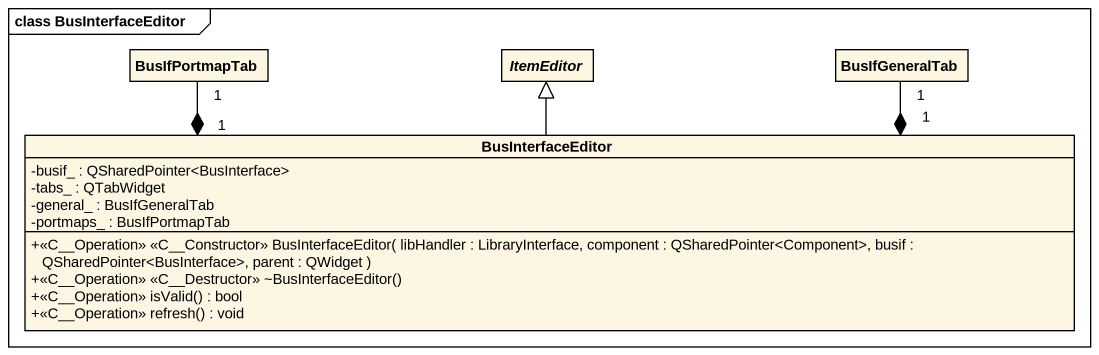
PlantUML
@startuml
mainframe class BusInterfaceEditor
hide circle
hide empty members
skinparam classAttributeIconSize 0
class BusIfPortmapTab
abstract class ItemEditor
class BusIfGeneralTab
class BusInterfaceEditor {
  -busif_ : QSharedPointer<BusInterface>
  -tabs_ : QTabWidget
  -general_ : BusIfGeneralTab
  -portmaps_ : BusIfPortmapTab
  +<<C~__Operation>> <<C~__Constructor>> BusInterfaceEditor( libHandler : LibraryInterface, component : QSharedPointer<Component>, busif : QSharedPointer<BusInterface>, parent : QWidget )
  +<<C~__Operation>> <<C~__Destructor>> ~BusInterfaceEditor()
  +<<C__Operation>> isValid() : bool
  +<<C__Operation>> refresh() : void
}
BusInterfaceEditor "1" *-left- "1" BusIfPortmapTab
BusInterfaceEditor -up-|> ItemEditor
BusInterfaceEditor "1" *-right- "1" BusIfGeneralTab
@enduml
